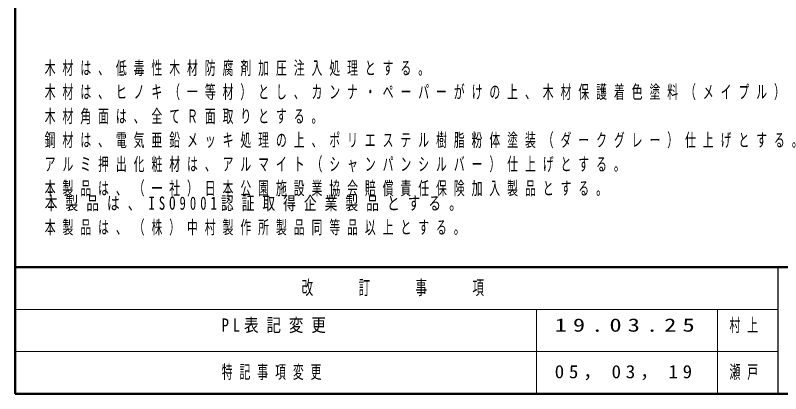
# Model space of a CAD drawing. Units: millimetres on the paper, scale 1:20. Extents: x -365 to 12, y -40 to 257.
# Drawn here: x -365 to -238, y 0 to 62.8 of the extents above; entities that cross this region are included whole.
import ezdxf

# ---------------------------------------------------------------- set-up
doc = ezdxf.new("R2010")
doc.units = ezdxf.units.MM
doc.layers.add('LY_1', color=7, linetype='Continuous', lineweight=25)
doc.layers.add('LY_2', color=7, linetype='Continuous', lineweight=13)
doc.styles.add('ＭＳ ゴシック', font='')
doc.styles.get('ＭＳ ゴシック').set_extended_font_data('MS Gothic')

msp = doc.modelspace()

# ---------------------------------------------------------------- linework, layer by layer
at = {"layer": 'LY_2', "lineweight": 50}
for p, q in [((-365, 257), (-365, 0)), ((-365, 21), (0, 21)), ((-365, 0), (0, 0))]:
    msp.add_line(p, q, dxfattribs=at)
at = {"layer": 'LY_2', "color": 211, "lineweight": 25}
msp.add_line((-238.5, 21), (-238.5, 0), dxfattribs=at)
at = {"layer": 'LY_2'}
for p, q in [((-365, 14), (-238.5, 14)), ((-278.5, 14), (-278.5, 0)), ((-248.5, 14), (-248.5, 0)), ((-365, 7), (-238.5, 7))]:
    msp.add_line(p, q, dxfattribs=at)

# ---------------------------------------------------------------- texts
at = {"layer": 'LY_1', "char_height": 2.199, "style": 'ＭＳ ゴシック'}
for s, insert, attachment_point in [('\\T1.64;\\W0.6;木材は、低毒性木材防腐剤加圧注入処理とする。', (-360.12, 52.747), 7), ('\\T1.64;\\W0.6;木材は、ヒノキ（一等材）とし、カンナ・ペーパーがけの上、木材保護着色塗料（メイプル）塗装仕上げとする。', (-360.12, 48.747), 7), ('\\T1.64;\\W0.6;木材角面は、全てＲ面取りとする。', (-360.12, 44.747), 7), ('\\T1.64;\\W0.6;鋼材は、電気亜鉛メッキ処理の上、ポリエステル樹脂粉体塗装（ダークグレー）仕上げとする。', (-360.12, 40.747), 7), ('\\T1.64;\\W0.6;アルミ押出化粧材は、アルマイト（シャンパンシルバー）仕上げとする。', (-360.12, 36.747), 7), ('\\T1.64;\\W0.6;本製品は、（一社）日本公園施設業協会賠償責任保険加入製品とする。', (-360.12, 32.747), 7), ('\\T1.64;\\W0.7;本製品は、ISO9001認証取得企業製品とする。', (-360.12, 32.747), 1), ('\\T1.64;\\W0.6;本製品は、（株）中村製作所製品同等品以上とする。', (-360.12, 28.747), 1), ('\\T1.55;\\W0.8;PL表記変更', (-330.75, 12.5), 1), ('\\T1.64;\\W0.6;村上', (-246.5, 12.5), 1), ('\\T1.5;\\W1.35;19.03.25', (-275.5, 12.5), 1), ('\\T1.64;\\W0.6;特記事項変更', (-330.75, 3.5), 4), ('\\T1.5;\\W1.05;05，03，19', (-275.5, 3.5), 4), ('\\T1.64;\\W0.6;瀬戸', (-246.5, 3.5), 4)]:
    msp.add_mtext(s, dxfattribs=dict(at, insert=insert, attachment_point=attachment_point))
at = {"layer": 'LY_2', "color": 4, "insert": (-301.75, 17.5), "char_height": 2.346, "attachment_point": 5, "style": 'ＭＳ ゴシック'}
msp.add_mtext('\\T1.64;\\W0.6;改\u3000\u3000訂\u3000\u3000事\u3000\u3000項', dxfattribs=at)

doc.saveas('drawing.dxf')
